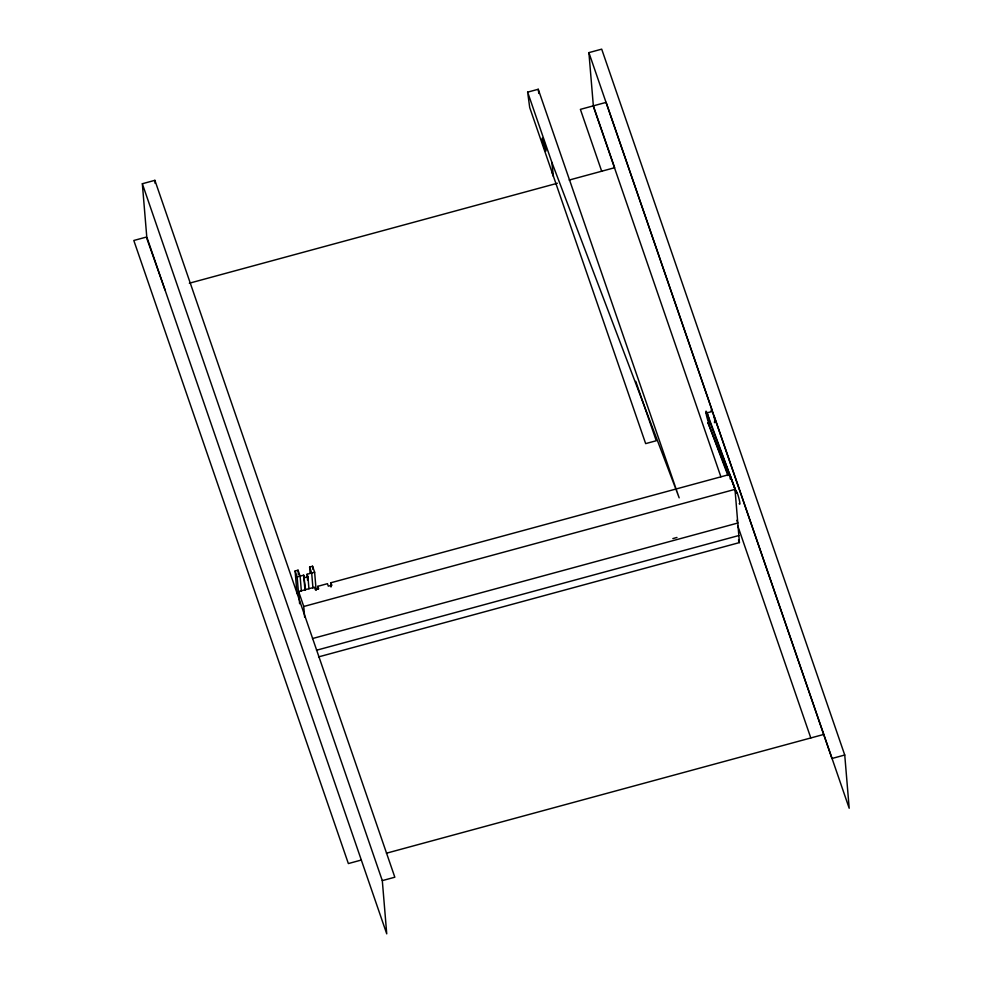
<?xml version="1.0" encoding="UTF-8"?>
<svg xmlns="http://www.w3.org/2000/svg" width="983" height="983" viewBox="0 0 983 983"><rect width="100%" height="100%" fill="white"/><g stroke="black" fill="none" stroke-linecap="round" stroke-linejoin="round"><path stroke-width="1.47" d="M318.553 656.902L739.425 542.591L734.989 489.362L729.841 474.396L330.816 582.772L331.001 587.035M569.169 180.061L614.645 167.712L593.351 105.857L588.903 52.627L601.694 49.15L844.741 755.018L849.189 808.247L714.457 416.952M142.338 183.735L154.884 180.331L394.834 877.217L382.301 880.621L386.737 933.85L146.774 236.964L142.338 183.735L382.301 880.621M527.638 92.144L538.242 89.269L679.167 497.84L551.832 162.281L527.638 92.144L529.714 107.577L645.659 443.616L656.263 440.74L635.768 381.355M164.984 289.838L146.356 237.075L133.811 240.479L348.363 863.565L361.314 860.039M189.35 283.215L557.349 183.268M727.936 475.588L707.993 422.678A6.758 0.75 74.8 0 0 708.964 422.235A6.758 0.75 74.8 0 0 706.445 413.02L712.331 411.422M707.993 422.678L727.985 473.99M296.989 593.56L295.109 570.976L298.046 570.177L300.11 576.161L301.363 591.213M310.124 573.052L309.62 567.031L312.569 566.233L314.634 572.217L316.133 590.279M298.795 596.534L297.161 576.96L303.71 575.178L305.578 589.726M307.581 580.289L307.077 574.269L314.634 572.217M304.57 577.672L307.937 576.763L307.077 574.269M299.631 603.759L298.611 591.52L314.462 587.22L315.322 589.714L318.689 588.805L317.828 586.31L327.45 583.681L328.31 586.175L331.676 585.266L330.816 582.772L331.013 585.733L330.693 582.821L331.676 585.266M304.656 617.201L303.759 606.486L734.989 489.362M735.505 491.709A6.758 0.75 74.8 0 1 736.636 493.097L707.035 412.86M672.839 538.598L676.955 537.468M312.496 638.545L737.803 523.03L736.857 520.314M316.501 650.242L738.835 535.538M386.454 853.207L823.766 734.436M844.741 755.018L831.962 758.495L588.903 52.627M706.445 413.02L736.636 493.097M551.832 171.706L553.404 176.252L551.832 162.281M711.962 409.714L606.13 102.379L580.388 109.371L601.682 171.226M593.179 105.894L720.883 476.792M737.864 526.126L810.803 737.95M738.491 539.876L739.425 542.591M309.62 567.031L311.685 573.015L312.938 588.067M295.109 570.976L297.161 576.96M298.611 591.52L303.759 606.486M538.242 89.269L538.807 93.471M729.841 474.396L730.222 478.991M330.816 582.772L331.074 585.831M318.087 589.37L317.828 586.31L318.013 589.247M312.569 566.233L312.815 569.243M307.937 576.763L308.945 588.805M303.71 575.178L304.963 590.242M298.046 570.177L298.427 574.686M154.884 180.331L155.13 183.366M736.107 492.274A6.758 0.75 74.8 0 1 738.688 497.447A6.758 0.75 74.8 0 1 739.204 503.566M709.345 424.066A6.758 0.75 74.8 0 1 706.421 415.219A6.758 0.75 74.8 0 1 706.74 412.172A6.758 0.75 74.8 0 1 709.554 422.076M711.213 410.759A6.758 0.75 74.8 0 1 713.793 415.944A6.758 0.75 74.8 0 1 714.309 422.051M542.309 140.225A6.758 0.75 74.8 0 0 545.602 150.989A6.758 0.75 74.8 0 0 544.263 142.633A6.758 0.75 74.8 0 0 542.309 140.225"/></g></svg>
